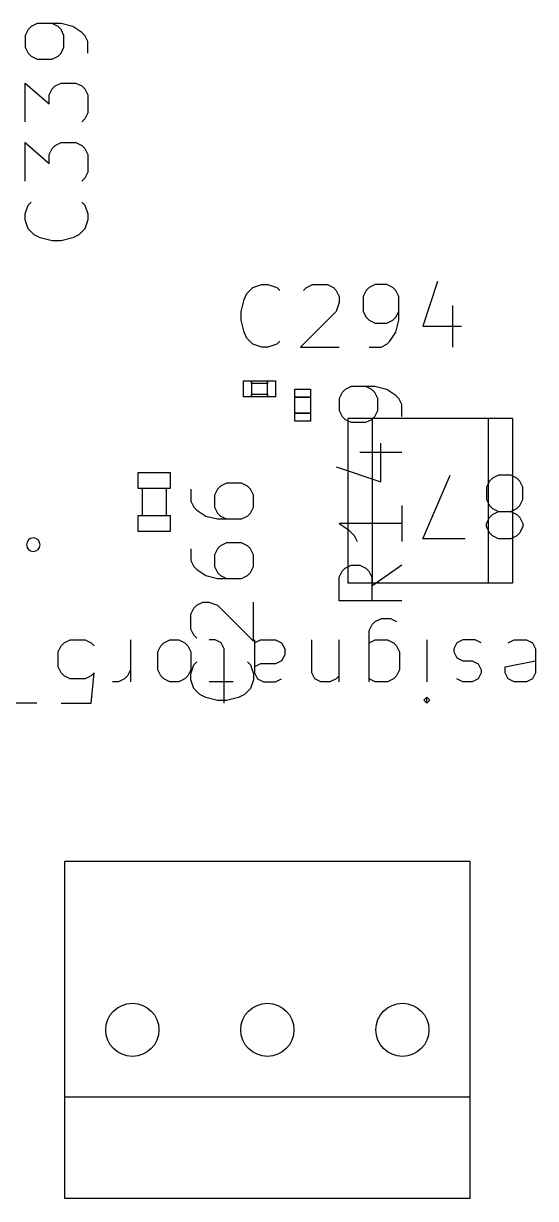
# Model space of a CAD drawing. Header units: millimetres. Extents: x -1 to 260, y -56 to 300.
# Drawn here: x 160.33 to 169.96, y 16.79 to 38.92 of the extents above; entities that cross this region are included whole.
import ezdxf

# ---------------------------------------------------------------- set-up
doc = ezdxf.new("R2010")
doc.units = ezdxf.units.MM
for name, color, linetype, true_color in [('Edge.Cuts', 254, 'CONTINUOUS', 0xd0d2cd), ('F.Fab', 9, 'CONTINUOUS', 0xafafaf), ('F.Silkscreen', 41, 'CONTINUOUS', 0xf2eda1)]:
    doc.layers.add(name, color=color, linetype=linetype, true_color=true_color)

msp = doc.modelspace()

# ---------------------------------------------------------------- linework, layer by layer
at = {"layer": 'Edge.Cuts'}
for centre in [(162.376093, 19.969943), (164.916093, 19.969943), (167.456093, 19.969943)]:
    msp.add_circle(centre, 0.5, dxfattribs=at)
at = {"layer": 'F.Fab', "linetype": 'CONTINUOUS'}
for p, q in [((164.47, 31.89), (164.47, 32.19)), ((164.47, 32.19), (164.62, 32.19)), ((164.62, 32.19), (164.62, 31.89)), ((164.62, 32.14), (164.62, 32.19)), ((164.62, 32.19), (164.92, 32.19)), ((164.92, 32.14), (164.62, 32.14)), ((164.92, 32.19), (164.92, 32.14)), ((164.92, 31.89), (164.92, 32.19)), ((164.92, 32.19), (165.07, 32.19)), ((165.07, 32.19), (165.07, 31.89)), ((164.62, 31.89), (164.47, 31.89)), ((164.62, 31.89), (164.62, 31.94)), ((164.62, 31.94), (164.92, 31.94)), ((164.92, 31.89), (164.62, 31.89)), ((164.92, 31.94), (164.92, 31.89)), ((165.07, 31.89), (164.92, 31.89)), ((165.43, 31.88), (165.43, 32.03)), ((165.43, 32.03), (165.73, 32.03)), ((165.73, 31.88), (165.43, 31.88)), ((165.73, 32.03), (165.73, 31.88)), ((165.43, 31.43), (165.43, 31.58)), ((165.43, 31.58), (165.73, 31.58)), ((165.73, 31.43), (165.43, 31.43)), ((165.73, 31.58), (165.73, 31.43)), ((166.427459, 31.47859), (166.427459, 28.37979)), ((169.526259, 31.47859), (166.427459, 31.47859)), ((169.526259, 31.47859), (169.526259, 28.37979)), ((162.4852, 30.164), (162.4852, 30.464)), ((162.4852, 30.464), (163.0851, 30.464)), ((163.0851, 30.464), (163.0851, 30.164)), ((167.839481, 29.215435), (168.353069, 30.413807)), ((169.151984, 30.356742), (169.094919, 30.299676)), ((169.266115, 30.413807), (169.151984, 30.356742)), ((169.494376, 30.413807), (169.266115, 30.413807)), ((169.608507, 30.356742), (169.494376, 30.413807)), ((169.665572, 30.299676), (169.608507, 30.356742)), ((163.0851, 30.164), (162.4852, 30.164)), ((162.566, 29.665), (162.566, 30.155)), ((163.014, 30.155), (163.014, 29.665)), ((169.094919, 30.299676), (169.037853, 30.185546)), ((169.037853, 30.185546), (169.037853, 29.957284)), ((169.722637, 30.185546), (169.665572, 30.299676)), ((169.722637, 29.957284), (169.722637, 30.185546)), ((169.037853, 29.957284), (169.094919, 29.843154)), ((169.665572, 29.843154), (169.722637, 29.957284)), ((162.4852, 29.3512), (162.4852, 29.6512)), ((162.4852, 29.6512), (163.0851, 29.6512)), ((163.0851, 29.6512), (163.0851, 29.3512)), ((169.094919, 29.843154), (169.151984, 29.786088)), ((169.094919, 29.614892), (169.151984, 29.671958)), ((169.151984, 29.786088), (169.266115, 29.729023)), ((169.151984, 29.671958), (169.266115, 29.729023)), ((169.266115, 29.729023), (169.494376, 29.729023)), ((169.494376, 29.729023), (169.608507, 29.786088)), ((169.494376, 29.729023), (169.608507, 29.671958)), ((169.608507, 29.786088), (169.665572, 29.843154)), ((169.608507, 29.671958), (169.665572, 29.614892)), ((169.037853, 29.500762), (169.094919, 29.614892)), ((169.037853, 29.443696), (169.037853, 29.500762)), ((169.094919, 29.329566), (169.037853, 29.443696)), ((169.665572, 29.614892), (169.722637, 29.500762)), ((169.722637, 29.443696), (169.665572, 29.329566)), ((169.722637, 29.500762), (169.722637, 29.443696)), ((163.0851, 29.3512), (162.4852, 29.3512)), ((168.638396, 29.215435), (167.839481, 29.215435)), ((169.151984, 29.2725), (169.094919, 29.329566)), ((169.266115, 29.215435), (169.151984, 29.2725)), ((169.494376, 29.215435), (169.266115, 29.215435)), ((169.608507, 29.2725), (169.494376, 29.215435)), ((169.665572, 29.329566), (169.608507, 29.2725)), ((169.526259, 28.37979), (166.427459, 28.37979))]:
    msp.add_line(p, q, dxfattribs=at)
at = {"layer": 'F.Fab'}
for centre in [(162.376093, 19.969943), (164.916093, 19.969943), (167.456093, 19.969943)]:
    msp.add_circle(centre, 0.5, dxfattribs=at)
at = {"layer": 'F.Silkscreen', "linetype": 'CONTINUOUS'}
for p, q in [((160.417654, 38.803255), (160.361629, 38.691204)), ((160.473679, 38.85928), (160.417654, 38.803255)), ((160.585729, 38.915305), (160.473679, 38.85928)), ((161.03393, 38.915305), (160.585729, 38.915305)), ((160.977905, 38.85928), (160.865855, 38.915305)), ((161.03393, 38.803255), (160.977905, 38.85928)), ((161.258031, 38.85928), (161.03393, 38.915305)), ((161.089956, 38.691204), (161.03393, 38.803255)), ((161.426106, 38.747229), (161.258031, 38.85928)), ((161.482132, 38.691204), (161.426106, 38.747229)), ((160.361629, 38.691204), (160.361629, 38.467104)), ((161.089956, 38.467104), (161.089956, 38.691204)), ((161.538157, 38.579154), (161.482132, 38.691204)), ((161.538157, 38.355053), (161.538157, 38.579154)), ((160.361629, 38.467104), (160.417654, 38.355053)), ((160.417654, 38.355053), (160.473679, 38.299028)), ((160.473679, 38.299028), (160.585729, 38.243003)), ((160.865855, 38.243003), (160.977905, 38.299028)), ((160.977905, 38.299028), (161.03393, 38.355053)), ((161.03393, 38.355053), (161.089956, 38.467104)), ((160.585729, 38.243003), (160.865855, 38.243003)), ((160.361629, 37.066475), (160.361629, 37.794802)), ((160.361629, 37.794802), (160.80983, 37.402626)), ((160.80983, 37.570701), (160.865855, 37.682752)), ((160.865855, 37.682752), (160.92188, 37.738777)), ((160.92188, 37.738777), (161.03393, 37.794802)), ((161.03393, 37.794802), (161.314056, 37.794802)), ((161.314056, 37.794802), (161.426106, 37.738777)), ((161.426106, 37.738777), (161.482132, 37.682752)), ((161.482132, 37.682752), (161.538157, 37.570701)), ((160.80983, 37.402626), (160.80983, 37.570701)), ((161.538157, 37.570701), (161.538157, 37.23455)), ((161.538157, 37.23455), (161.482132, 37.1225)), ((161.482132, 37.1225), (161.426106, 37.066475)), ((160.361629, 35.945972), (160.361629, 36.674299)), ((160.361629, 36.674299), (160.80983, 36.282123)), ((160.80983, 36.450198), (160.865855, 36.562249)), ((160.865855, 36.562249), (160.92188, 36.618274)), ((160.92188, 36.618274), (161.03393, 36.674299)), ((161.03393, 36.674299), (161.314056, 36.674299)), ((161.314056, 36.674299), (161.426106, 36.618274)), ((161.426106, 36.618274), (161.482132, 36.562249)), ((161.482132, 36.562249), (161.538157, 36.450198)), ((160.80983, 36.282123), (160.80983, 36.450198)), ((161.538157, 36.450198), (161.538157, 36.114047)), ((161.538157, 36.114047), (161.482132, 36.001997)), ((161.482132, 36.001997), (161.426106, 35.945972)), ((160.361629, 35.329695), (160.417654, 35.497771)), ((160.417654, 35.497771), (160.473679, 35.553796)), ((161.426106, 35.553796), (161.482132, 35.497771)), ((161.482132, 35.497771), (161.538157, 35.329695)), ((160.361629, 35.217645), (160.361629, 35.329695)), ((160.417654, 35.04957), (160.361629, 35.217645)), ((161.538157, 35.217645), (161.482132, 35.04957)), ((161.538157, 35.329695), (161.538157, 35.217645)), ((160.529704, 34.937519), (160.417654, 35.04957)), ((161.482132, 35.04957), (161.370081, 34.937519)), ((160.641754, 34.881494), (160.529704, 34.937519)), ((160.865855, 34.825469), (160.641754, 34.881494)), ((161.03393, 34.825469), (160.865855, 34.825469)), ((161.258031, 34.881494), (161.03393, 34.825469)), ((161.370081, 34.937519), (161.258031, 34.881494)), ((164.532644, 33.832297), (164.644695, 33.944347)), ((164.644695, 33.944347), (164.81277, 34.000372)), ((164.81277, 34.000372), (164.92482, 34.000372)), ((164.92482, 34.000372), (165.092896, 33.944347)), ((165.092896, 33.944347), (165.148921, 33.888322)), ((165.597122, 33.888322), (165.653147, 33.944347)), ((165.653147, 33.944347), (165.765198, 34.000372)), ((165.765198, 34.000372), (166.045323, 34.000372)), ((166.045323, 34.000372), (166.157374, 33.944347)), ((166.157374, 33.944347), (166.213399, 33.888322)), ((166.213399, 33.888322), (166.269424, 33.776272)), ((166.77365, 33.888322), (166.717625, 33.776272)), ((166.829675, 33.944347), (166.77365, 33.888322)), ((166.941726, 34.000372), (166.829675, 33.944347)), ((167.165826, 34.000372), (166.941726, 34.000372)), ((167.277877, 33.944347), (167.165826, 34.000372)), ((167.333902, 33.888322), (167.277877, 33.944347)), ((167.389927, 33.776272), (167.333902, 33.888322)), ((168.118254, 34.056398), (167.838128, 33.21602)), ((164.420594, 33.496146), (164.476619, 33.720247)), ((164.476619, 33.720247), (164.532644, 33.832297)), ((166.269424, 33.664222), (166.213399, 33.496146)), ((166.269424, 33.776272), (166.269424, 33.664222)), ((166.717625, 33.776272), (166.717625, 33.496146)), ((167.389927, 33.328071), (167.389927, 33.776272)), ((164.420594, 33.328071), (164.420594, 33.496146)), ((166.213399, 33.496146), (165.541097, 32.823844)), ((166.717625, 33.496146), (166.77365, 33.384096)), ((167.333902, 33.384096), (167.389927, 33.496146)), ((168.39838, 33.608196), (168.39838, 32.823844)), ((164.476619, 33.10397), (164.420594, 33.328071)), ((166.77365, 33.384096), (166.829675, 33.328071)), ((166.829675, 33.328071), (166.941726, 33.272046)), ((166.941726, 33.272046), (167.165826, 33.272046)), ((167.165826, 33.272046), (167.277877, 33.328071)), ((167.277877, 33.328071), (167.333902, 33.384096)), ((167.333902, 33.10397), (167.389927, 33.328071)), ((167.838128, 33.21602), (168.566455, 33.21602)), ((164.532644, 32.99192), (164.476619, 33.10397)), ((164.644695, 32.87987), (164.532644, 32.99192)), ((167.221851, 32.935895), (167.333902, 33.10397)), ((164.81277, 32.823844), (164.644695, 32.87987)), ((164.92482, 32.823844), (164.81277, 32.823844)), ((165.092896, 32.87987), (164.92482, 32.823844)), ((165.148921, 32.935895), (165.092896, 32.87987)), ((165.541097, 32.823844), (166.269424, 32.823844)), ((166.829675, 32.823844), (167.053776, 32.823844)), ((167.053776, 32.823844), (167.165826, 32.87987)), ((167.165826, 32.87987), (167.221851, 32.935895)), ((166.490264, 32.079405), (166.378214, 32.02338)), ((166.938465, 32.079405), (166.490264, 32.079405)), ((166.88244, 32.02338), (166.77039, 32.079405)), ((167.162566, 32.02338), (166.938465, 32.079405)), ((165.43, 31.58), (165.43, 31.88)), ((165.43, 31.88), (165.73, 31.88)), ((165.73, 31.88), (165.73, 31.58)), ((166.322189, 31.967355), (166.266164, 31.855304)), ((166.266164, 31.855304), (166.266164, 31.631204)), ((166.378214, 32.02338), (166.322189, 31.967355)), ((166.938465, 31.967355), (166.88244, 32.02338)), ((166.994491, 31.855304), (166.938465, 31.967355)), ((166.994491, 31.631204), (166.994491, 31.855304)), ((167.330641, 31.911329), (167.162566, 32.02338)), ((167.386667, 31.855304), (167.330641, 31.911329)), ((167.442692, 31.743254), (167.386667, 31.855304)), ((167.442692, 31.519153), (167.442692, 31.743254)), ((165.73, 31.58), (165.43, 31.58)), ((166.266164, 31.631204), (166.322189, 31.519153)), ((166.322189, 31.519153), (166.378214, 31.463128)), ((166.378214, 31.463128), (166.490264, 31.407103)), ((166.77039, 31.407103), (166.88244, 31.463128)), ((166.88244, 31.463128), (166.938465, 31.519153)), ((166.884659, 31.47859), (166.884659, 28.37979)), ((169.069059, 31.47859), (166.884659, 31.47859)), ((166.938465, 31.519153), (166.994491, 31.631204)), ((169.069059, 31.47859), (169.069059, 28.37979)), ((166.490264, 31.407103), (166.77039, 31.407103)), ((167.050516, 30.2866), (167.050516, 31.014927)), ((166.65834, 30.846852), (167.442692, 30.846852)), ((166.210139, 30.566726), (167.050516, 30.2866)), ((163.476164, 30.147355), (163.476164, 29.923254)), ((163.98039, 30.147355), (163.924365, 30.035304)), ((164.036415, 30.20338), (163.98039, 30.147355)), ((164.148465, 30.259405), (164.036415, 30.20338)), ((164.428591, 30.259405), (164.148465, 30.259405)), ((164.540641, 30.20338), (164.428591, 30.259405)), ((164.596667, 30.147355), (164.540641, 30.20338)), ((164.652692, 30.035304), (164.596667, 30.147355)), ((163.476164, 29.923254), (163.532189, 29.811204)), ((163.924365, 30.035304), (163.924365, 29.811204)), ((164.652692, 29.811204), (164.652692, 30.035304)), ((163.532189, 29.811204), (163.588214, 29.755179)), ((163.588214, 29.755179), (163.756289, 29.643128)), ((163.756289, 29.643128), (163.98039, 29.587103)), ((163.924365, 29.811204), (163.98039, 29.699153)), ((163.98039, 29.699153), (164.036415, 29.643128)), ((164.036415, 29.643128), (164.148465, 29.587103)), ((164.428591, 29.587103), (164.540641, 29.643128)), ((164.540641, 29.643128), (164.596667, 29.699153)), ((164.596667, 29.699153), (164.652692, 29.811204)), ((167.442692, 29.838399), (167.442692, 29.166097)), ((163.98039, 29.587103), (164.428591, 29.587103)), ((167.442692, 29.502248), (166.266164, 29.502248)), ((166.266164, 29.502248), (166.434239, 29.390198)), ((166.434239, 29.390198), (166.546289, 29.278147)), ((166.546289, 29.278147), (166.602315, 29.166097)), ((163.476164, 29.026852), (163.476164, 28.802751)), ((163.98039, 29.026852), (163.924365, 28.914801)), ((164.036415, 29.082877), (163.98039, 29.026852)), ((164.148465, 29.138902), (164.036415, 29.082877)), ((164.428591, 29.138902), (164.148465, 29.138902)), ((164.540641, 29.082877), (164.428591, 29.138902)), ((164.596667, 29.026852), (164.540641, 29.082877)), ((164.652692, 28.914801), (164.596667, 29.026852)), ((163.476164, 28.802751), (163.532189, 28.690701)), ((163.924365, 28.914801), (163.924365, 28.690701)), ((164.652692, 28.690701), (164.652692, 28.914801)), ((163.532189, 28.690701), (163.588214, 28.634676)), ((163.588214, 28.634676), (163.756289, 28.522625)), ((163.924365, 28.690701), (163.98039, 28.57865)), ((163.98039, 28.57865), (164.036415, 28.522625)), ((164.540641, 28.522625), (164.596667, 28.57865)), ((164.596667, 28.57865), (164.652692, 28.690701)), ((166.266164, 28.493795), (166.322189, 28.605846)), ((166.322189, 28.605846), (166.378214, 28.661871)), ((166.378214, 28.661871), (166.490264, 28.717896)), ((166.490264, 28.717896), (166.65834, 28.717896)), ((166.65834, 28.717896), (166.77039, 28.661871)), ((166.77039, 28.661871), (166.826415, 28.605846)), ((166.826415, 28.605846), (166.88244, 28.493795)), ((167.442692, 28.717896), (166.88244, 28.32572)), ((163.756289, 28.522625), (163.98039, 28.4666)), ((163.98039, 28.4666), (164.428591, 28.4666)), ((164.036415, 28.522625), (164.148465, 28.4666)), ((164.428591, 28.4666), (164.540641, 28.522625)), ((166.266164, 28.045594), (166.266164, 28.493795)), ((166.88244, 28.493795), (166.88244, 28.045594)), ((169.069059, 28.37979), (166.884659, 28.37979)), ((163.476164, 27.794298), (163.532189, 27.906349)), ((163.532189, 27.906349), (163.588214, 27.962374)), ((163.588214, 27.962374), (163.700264, 28.018399)), ((163.700264, 28.018399), (163.812315, 28.018399)), ((163.812315, 28.018399), (163.98039, 27.962374)), ((163.98039, 27.962374), (164.652692, 27.290072)), ((164.652692, 27.290072), (164.652692, 28.018399)), ((167.442692, 28.045594), (166.266164, 28.045594)), ((163.476164, 27.514173), (163.476164, 27.794298)), ((166.890165, 27.599566), (166.947013, 27.656414)), ((166.947013, 27.656414), (167.060708, 27.713261)), ((167.060708, 27.713261), (167.231251, 27.713261)), ((167.231251, 27.713261), (167.344946, 27.656414)), ((163.532189, 27.402122), (163.476164, 27.514173)), ((166.833318, 27.485871), (166.890165, 27.599566)), ((166.833318, 26.519461), (166.833318, 27.485871)), ((161.03486, 27.201633), (161.091708, 27.258481)), ((161.091708, 27.258481), (161.205403, 27.315328)), ((161.205403, 27.315328), (161.489641, 27.315328)), ((161.489641, 27.315328), (161.603336, 27.258481)), ((161.603336, 27.258481), (161.660184, 27.201633)), ((162.342355, 27.315328), (162.342355, 26.519461)), ((162.910832, 27.201633), (162.967679, 27.258481)), ((162.967679, 27.258481), (163.081375, 27.315328)), ((163.081375, 27.315328), (163.251918, 27.315328)), ((163.251918, 27.315328), (163.365613, 27.258481)), ((163.365613, 27.258481), (163.42246, 27.201633)), ((163.588214, 27.346097), (163.532189, 27.402122)), ((163.934089, 27.315328), (163.820393, 27.315328)), ((164.047784, 27.258481), (163.934089, 27.315328)), ((164.104631, 27.144785), (164.047784, 27.258481)), ((164.673108, 27.315328), (164.673108, 26.690004)), ((164.673108, 27.258481), (164.786803, 27.315328)), ((164.786803, 27.315328), (165.071041, 27.315328)), ((165.071041, 27.315328), (165.184736, 27.258481)), ((165.184736, 27.258481), (165.241584, 27.144785)), ((165.753213, 26.690004), (165.753213, 27.315328)), ((166.264841, 26.519461), (166.264841, 27.315328)), ((166.833318, 27.258481), (166.947013, 27.315328)), ((166.947013, 27.315328), (167.174404, 27.315328)), ((167.174404, 27.315328), (167.288099, 27.258481)), ((167.288099, 27.258481), (167.344946, 27.201633)), ((167.913422, 27.315328), (167.913422, 26.519461)), ((168.481899, 27.258481), (168.425051, 27.144785)), ((168.595594, 27.315328), (168.481899, 27.258481)), ((168.822985, 27.315328), (168.595594, 27.315328)), ((168.93668, 27.258481), (168.822985, 27.315328)), ((169.448308, 27.258481), (169.562004, 27.315328)), ((169.562004, 27.315328), (169.789394, 27.315328)), ((169.789394, 27.315328), (169.903089, 27.258481)), ((169.903089, 27.258481), (169.959937, 27.144785)), ((160.978013, 27.087938), (161.03486, 27.201633)), ((160.978013, 26.8037), (160.978013, 27.087938)), ((162.853984, 27.087938), (162.910832, 27.201633)), ((162.853984, 26.746852), (162.853984, 27.087938)), ((163.42246, 27.201633), (163.479308, 27.087938)), ((163.479308, 27.087938), (163.479308, 26.746852)), ((164.104631, 26.121528), (164.104631, 27.144785)), ((165.241584, 27.03109), (165.184736, 26.917395)), ((165.241584, 27.144785), (165.241584, 27.03109)), ((167.344946, 27.201633), (167.401794, 27.087938)), ((167.401794, 27.087938), (167.401794, 26.746852)), ((168.425051, 27.144785), (168.425051, 27.087938)), ((168.425051, 27.087938), (168.481899, 26.974242)), ((169.959937, 27.144785), (169.959937, 26.690004)), ((161.03486, 26.690004), (160.978013, 26.8037)), ((163.476164, 26.673795), (163.532189, 26.841871)), ((163.532189, 26.841871), (163.588214, 26.897896)), ((164.540641, 26.897896), (164.596667, 26.841871)), ((164.596667, 26.841871), (164.652692, 26.673795)), ((164.786803, 26.860547), (164.673108, 26.8037)), ((165.071041, 26.860547), (164.786803, 26.860547)), ((165.184736, 26.917395), (165.071041, 26.860547)), ((168.481899, 26.974242), (168.595594, 26.917395)), ((168.595594, 26.917395), (168.766137, 26.917395)), ((168.766137, 26.917395), (168.879832, 26.860547)), ((168.879832, 26.860547), (168.93668, 26.746852)), ((169.391461, 26.8037), (169.959937, 26.917395)), ((169.391461, 26.690004), (169.391461, 26.8037)), ((161.091708, 26.633157), (161.03486, 26.690004)), ((161.205403, 26.576309), (161.091708, 26.633157)), ((161.489641, 26.576309), (161.205403, 26.576309)), ((161.603336, 26.633157), (161.489641, 26.576309)), ((161.603336, 26.121528), (161.660184, 26.690004)), ((161.660184, 26.690004), (161.603336, 26.633157)), ((162.22866, 26.576309), (162.114965, 26.519461)), ((162.285508, 26.633157), (162.22866, 26.576309)), ((162.342355, 26.746852), (162.285508, 26.633157)), ((162.910832, 26.633157), (162.853984, 26.746852)), ((162.967679, 26.576309), (162.910832, 26.633157)), ((163.081375, 26.519461), (162.967679, 26.576309)), ((163.365613, 26.576309), (163.251918, 26.519461)), ((163.42246, 26.633157), (163.365613, 26.576309)), ((163.479308, 26.746852), (163.42246, 26.633157)), ((163.476164, 26.561745), (163.476164, 26.673795)), ((163.532189, 26.39367), (163.476164, 26.561745)), ((164.652692, 26.561745), (164.596667, 26.39367)), ((164.652692, 26.673795), (164.652692, 26.561745)), ((164.673108, 26.690004), (164.729955, 26.576309)), ((164.729955, 26.576309), (164.843651, 26.519461)), ((165.071041, 26.519461), (165.184736, 26.576309)), ((165.81006, 26.576309), (165.753213, 26.690004)), ((165.923756, 26.519461), (165.81006, 26.576309)), ((166.207994, 26.576309), (166.094299, 26.519461)), ((166.264841, 26.633157), (166.207994, 26.576309)), ((166.947013, 26.519461), (166.833318, 26.576309)), ((167.288099, 26.576309), (167.174404, 26.519461)), ((167.344946, 26.633157), (167.288099, 26.576309)), ((167.401794, 26.746852), (167.344946, 26.633157)), ((168.595594, 26.519461), (168.481899, 26.576309)), ((168.879832, 26.576309), (168.766137, 26.519461)), ((168.93668, 26.690004), (168.879832, 26.576309)), ((168.93668, 26.746852), (168.93668, 26.690004)), ((169.448308, 26.576309), (169.391461, 26.690004)), ((169.562004, 26.519461), (169.448308, 26.576309)), ((169.903089, 26.576309), (169.789394, 26.519461)), ((169.959937, 26.690004), (169.903089, 26.576309)), ((162.114965, 26.519461), (162.00127, 26.519461)), ((163.251918, 26.519461), (163.081375, 26.519461)), ((163.644239, 26.281619), (163.532189, 26.39367)), ((164.275174, 26.519461), (163.820393, 26.519461)), ((164.596667, 26.39367), (164.484616, 26.281619)), ((164.843651, 26.519461), (165.071041, 26.519461)), ((166.094299, 26.519461), (165.923756, 26.519461)), ((167.174404, 26.519461), (166.947013, 26.519461)), ((168.766137, 26.519461), (168.595594, 26.519461)), ((169.789394, 26.519461), (169.562004, 26.519461)), ((160.58008, 26.121528), (159.784213, 26.121528)), ((161.03486, 26.121528), (161.603336, 26.121528)), ((163.756289, 26.225594), (163.644239, 26.281619)), ((163.98039, 26.169569), (163.756289, 26.225594)), ((164.148465, 26.169569), (163.98039, 26.169569)), ((164.372566, 26.225594), (164.148465, 26.169569)), ((164.484616, 26.281619), (164.372566, 26.225594)), ((167.913422, 26.235223), (167.856575, 26.178376)), ((167.856575, 26.178376), (167.913422, 26.121528)), ((167.97027, 26.178376), (167.913422, 26.235223)), ((167.913422, 26.121528), (167.913422, 26.235223)), ((167.913422, 26.121528), (167.97027, 26.178376)), ((161.106093, 23.144943), (168.726093, 23.144943)), ((161.106093, 18.699943), (161.106093, 23.144943)), ((168.726093, 23.144943), (168.726093, 18.699943)), ((161.106093, 16.794943), (161.106093, 18.699943)), ((168.726093, 18.699943), (161.106093, 18.699943)), ((168.726093, 18.699943), (168.726093, 16.794943)), ((168.726093, 16.794943), (161.106093, 16.794943))]:
    msp.add_line(p, q, dxfattribs=at)
at = {"layer": 'F.Silkscreen'}
for centre in [(162.376093, 19.969943), (164.916093, 19.969943), (167.456093, 19.969943)]:
    msp.add_circle(centre, 0.5, dxfattribs=at)
for start, end in [(0, 180), (-180, 0)]:
    msp.add_arc((160.512662, 29.102581), 0.127, start, end, dxfattribs=at)

doc.saveas('drawing.dxf')
